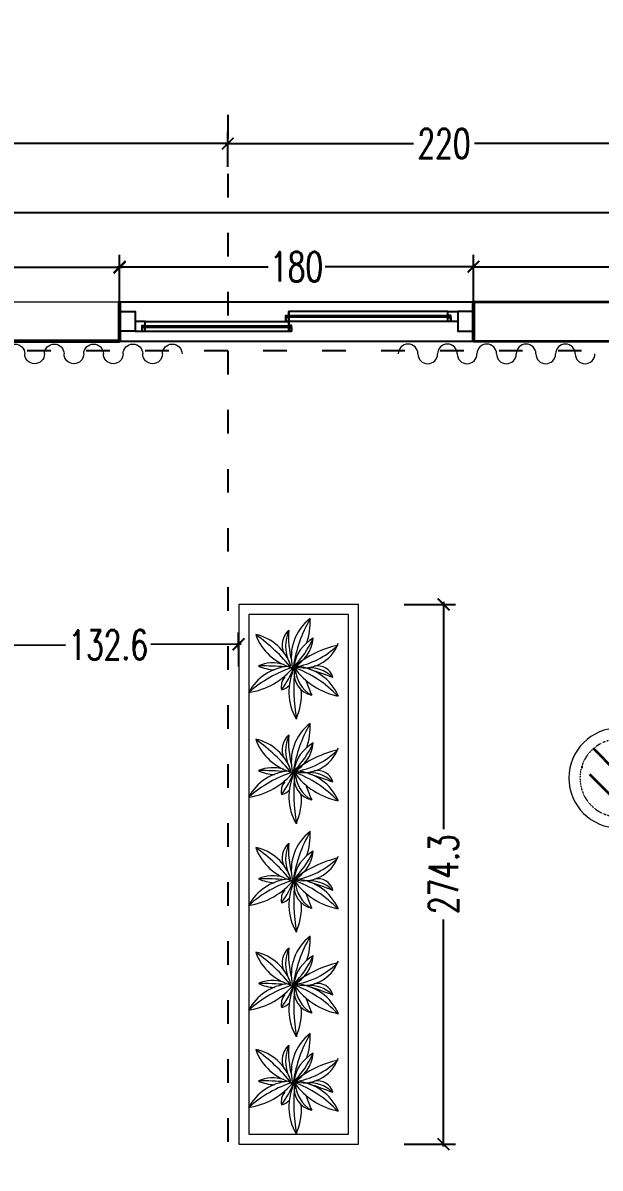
# Model space of a CAD drawing. Header units: centimetres. Extents: x -3207095 to 15275363, y -32656 to 4798027.
# Drawn here: x 690658 to 690951, y 4439318 to 4439900 of the extents above; entities that cross this region are included whole.
import ezdxf

# ---------------------------------------------------------------- set-up
doc = ezdxf.new("R2010")
doc.units = ezdxf.units.CM
for name, pattern in [('ACAD_ISO03W100', [30, 12, -18]), ('DUZ', [500, 500]), ('GESTRICHELT', [0.75, 0.5, -0.25])]:
    doc.linetypes.add(name, pattern=pattern)
doc.layers.get('0').update_dxf_attribs({"color": 1, "linetype": 'DUZ'})
for name, color, linetype in [('AGAC', 116, 'Continuous'), ('DIM', 1, 'DUZ'), ('PEN', 161, 'Continuous')]:
    doc.layers.add(name, color=color, linetype=linetype)
for name, color, linetype, lineweight in [('cam', 143, 'Continuous', 20), ('DUV', 220, 'Continuous', 50), ('DUVAR', 7, 'Continuous', 35), ('FE_PERDE', 205, 'Continuous', 15), ('Fix & Furniture', 144, 'Continuous', 13), ('Fix. Furniture', 144, 'Continuous', 9), ('gor25', 142, 'Continuous', 25), ('iç duvar', 7, 'Continuous', 50), ('Wall', 7, 'Continuous', 35)]:
    doc.layers.add(name, color=color, linetype=linetype, lineweight=lineweight)
doc.styles.add('DIM', font='ROMANSTW.SHX', dxfattribs={"width": 0.7})
doc.dimstyles.new('1_100', dxfattribs={"dimtxt": 15, "dimasz": 6, "dimexe": 6, "dimexo": 0, "dimgap": 2, "dimtad": 0, "dimdec": 1, "dimzin": 11, "dimdsep": 46, "dimtxsty": 'DIM', "dimblk": 'ARCHTICK', "dimcen": 3, "dimdle": 1.25, "dimclrt": 2, "dimadec": 0, "dimazin": 0, "dimtfac": 1.25, "dimtdec": 1, "dimtix": 1, "dimtofl": 0, "dimtmove": 1, "dimatfit": 3, "dimldrblk": 'ARCHTICK', "dimfxl": 20, "dimfxlon": 1, "dimtolj": 1, "dimtzin": 0, "dimarcsym": 0})

# ---------------------------------------------------------------- blocks, each defined once
blk = doc.blocks.new('GEN_BLOCK00601')
at = {"linetype": 'Continuous', "ltscale": 50}
for centre, start, end in [((50, 50), 0, 180), ((250, 50), 0, 180), ((450, 50), 0, 180), ((650, 50), 0, 180), ((850, 50), 0, 180), ((150, 50), 180, 0), ((350, 50), 180, 0), ((550, 50), 180, 0), ((750, 50), 180, 0), ((950, 50), 180, 0)]:
    blk.add_arc(centre, 50, start, end, dxfattribs=at)
for tag in ['Sfb', 'FLOOR']:
    blk.add_attdef(tag, (0, 0), '', height=1)
blk = doc.blocks.new('_ArchTick')
at = {"color": 0, "linetype": 'ByBlock', "const_width": 0.15}
blk.add_lwpolyline([(-0.5, -0.5), (0.5, 0.5)], dxfattribs=at)
blk = doc.blocks.new('*D4761')
at = {"layer": 'Defpoints', "color": 0, "linetype": 'Continuous', "lineweight": 5, "transparency": 16777216}
for p in [(690706.93, 4439776.12), (690516.93, 4439758.74), (690706.93, 4439758.74)]:
    blk.add_point(p, dxfattribs=at)
at = {"layer": 'DIM', "color": 0, "linetype": 'Continuous', "lineweight": -2, "transparency": 16777216}
for p, q in [((690516.93, 4439758.74), (690516.93, 4439782.12)), ((690706.93, 4439758.74), (690706.93, 4439782.12)), ((690515.68, 4439776.12), (690597.43, 4439776.12)), ((690708.18, 4439776.12), (690626.43, 4439776.12))]:
    blk.add_line(p, q, dxfattribs=at)
at = {"layer": 'DIM', "color": 0, "linetype": 'Continuous', "lineweight": -2, "transparency": 16777216, "xscale": 6, "yscale": 6, "zscale": 6, "rotation": 180}
blk.add_blockref('_ArchTick', (690516.93, 4439776.12), dxfattribs=at)
at = {"layer": 'DIM', "color": 0, "linetype": 'Continuous', "lineweight": -2, "transparency": 16777216, "xscale": 6, "yscale": 6, "zscale": 6}
blk.add_blockref('_ArchTick', (690706.93, 4439776.12), dxfattribs=at)
at = {"layer": 'DIM', "color": 2, "linetype": 'Continuous', "lineweight": 5, "transparency": 16777216, "insert": (690611.93, 4439776.12), "char_height": 15, "attachment_point": 5, "style": 'DIM'}
blk.add_mtext('\\A1;190', dxfattribs=at)
blk = doc.blocks.new('*D4762')
at = {"layer": 'Defpoints', "color": 0, "linetype": 'Continuous', "lineweight": 5, "transparency": 16777216}
for p in [(690886.93, 4439776.56), (690706.93, 4439758.74), (690886.93, 4439758.74)]:
    blk.add_point(p, dxfattribs=at)
at = {"layer": 'DIM', "color": 0, "linetype": 'Continuous', "lineweight": -2, "transparency": 16777216}
for p, q in [((690706.93, 4439758.74), (690706.93, 4439782.56)), ((690886.93, 4439758.74), (690886.93, 4439782.56)), ((690705.68, 4439776.56), (690782.43, 4439776.56)), ((690888.18, 4439776.56), (690811.43, 4439776.56))]:
    blk.add_line(p, q, dxfattribs=at)
at = {"layer": 'DIM', "color": 0, "linetype": 'Continuous', "lineweight": -2, "transparency": 16777216, "xscale": 6, "yscale": 6, "zscale": 6, "rotation": 180}
blk.add_blockref('_ArchTick', (690706.93, 4439776.56), dxfattribs=at)
at = {"layer": 'DIM', "color": 0, "linetype": 'Continuous', "lineweight": -2, "transparency": 16777216, "xscale": 6, "yscale": 6, "zscale": 6}
blk.add_blockref('_ArchTick', (690886.93, 4439776.56), dxfattribs=at)
at = {"layer": 'DIM', "color": 2, "linetype": 'Continuous', "lineweight": 5, "transparency": 16777216, "insert": (690796.93, 4439776.56), "char_height": 15, "attachment_point": 5, "style": 'DIM'}
blk.add_mtext('\\A1;180', dxfattribs=at)
blk = doc.blocks.new('*D4763')
at = {"layer": 'Defpoints', "color": 0, "linetype": 'Continuous', "lineweight": 5, "transparency": 16777216}
for p in [(691076.93, 4439776.56), (690886.93, 4439758.74), (691076.93, 4439758.74)]:
    blk.add_point(p, dxfattribs=at)
at = {"layer": 'DIM', "color": 0, "linetype": 'Continuous', "lineweight": -2, "transparency": 16777216}
for p, q in [((690886.93, 4439758.74), (690886.93, 4439782.56)), ((691076.93, 4439758.74), (691076.93, 4439782.56)), ((690885.68, 4439776.56), (690967.43, 4439776.56)), ((691078.18, 4439776.56), (690996.43, 4439776.56))]:
    blk.add_line(p, q, dxfattribs=at)
at = {"layer": 'DIM', "color": 0, "linetype": 'Continuous', "lineweight": -2, "transparency": 16777216, "xscale": 6, "yscale": 6, "zscale": 6, "rotation": 180}
blk.add_blockref('_ArchTick', (690886.93, 4439776.56), dxfattribs=at)
at = {"layer": 'DIM', "color": 0, "linetype": 'Continuous', "lineweight": -2, "transparency": 16777216, "xscale": 6, "yscale": 6, "zscale": 6}
blk.add_blockref('_ArchTick', (691076.93, 4439776.56), dxfattribs=at)
at = {"layer": 'DIM', "color": 2, "linetype": 'Continuous', "lineweight": 5, "transparency": 16777216, "insert": (690981.93, 4439776.56), "char_height": 15, "attachment_point": 5, "style": 'DIM'}
blk.add_mtext('\\A1;190', dxfattribs=at)
blk = doc.blocks.new('*D4780')
at = {"layer": 'Defpoints', "color": 0, "linetype": 'Continuous', "lineweight": 5, "transparency": 16777216}
for p in [(690761.93, 4439839.14), (690761.93, 4439827.32), (690241.93, 4439825.1)]:
    blk.add_point(p, dxfattribs=at)
at = {"layer": 'DIM', "color": 0, "linetype": 'Continuous', "lineweight": -2, "transparency": 16777216}
for p, q in [((690241.93, 4439825.1), (690241.93, 4439845.14)), ((690761.93, 4439827.32), (690761.93, 4439845.14)), ((690240.68, 4439839.14), (690486.43, 4439839.14)), ((690763.18, 4439839.14), (690517.43, 4439839.14))]:
    blk.add_line(p, q, dxfattribs=at)
at = {"layer": 'DIM', "color": 0, "linetype": 'Continuous', "lineweight": -2, "transparency": 16777216, "xscale": 6, "yscale": 6, "zscale": 6, "rotation": 180}
blk.add_blockref('_ArchTick', (690241.93, 4439839.14), dxfattribs=at)
at = {"layer": 'DIM', "color": 0, "linetype": 'Continuous', "lineweight": -2, "transparency": 16777216, "xscale": 6, "yscale": 6, "zscale": 6}
blk.add_blockref('_ArchTick', (690761.93, 4439839.14), dxfattribs=at)
at = {"layer": 'DIM', "color": 2, "linetype": 'Continuous', "lineweight": 5, "transparency": 16777216, "insert": (690501.93, 4439839.14), "char_height": 15, "attachment_point": 5, "style": 'DIM'}
blk.add_mtext('\\A1;520', dxfattribs=at)
blk = doc.blocks.new('*D4781')
at = {"layer": 'Defpoints', "color": 0, "linetype": 'Continuous', "lineweight": 5, "transparency": 16777216}
for p in [(690981.93, 4439900.46), (690981.93, 4439839.14), (690761.93, 4439827.32)]:
    blk.add_point(p, dxfattribs=at)
at = {"layer": 'DIM', "color": 0, "linetype": 'Continuous', "lineweight": -2, "transparency": 16777216}
for p, q in [((690981.93, 4439859.14), (690981.93, 4439833.14)), ((690761.93, 4439827.32), (690761.93, 4439845.14)), ((690760.68, 4439839.14), (690856.43, 4439839.14)), ((690983.18, 4439839.14), (690887.43, 4439839.14))]:
    blk.add_line(p, q, dxfattribs=at)
at = {"layer": 'DIM', "color": 0, "linetype": 'Continuous', "lineweight": -2, "transparency": 16777216, "xscale": 6, "yscale": 6, "zscale": 6, "rotation": 180}
blk.add_blockref('_ArchTick', (690761.93, 4439839.14), dxfattribs=at)
at = {"layer": 'DIM', "color": 0, "linetype": 'Continuous', "lineweight": -2, "transparency": 16777216, "xscale": 6, "yscale": 6, "zscale": 6}
blk.add_blockref('_ArchTick', (690981.93, 4439839.14), dxfattribs=at)
at = {"layer": 'DIM', "color": 2, "linetype": 'Continuous', "lineweight": 5, "transparency": 16777216, "insert": (690871.93, 4439839.14), "char_height": 15, "attachment_point": 5, "style": 'DIM'}
blk.add_mtext('\\A1;220', dxfattribs=at)
blk = doc.blocks.new('*D4791')
at = {"layer": 'Defpoints', "color": 0, "linetype": 'Continuous', "lineweight": 5, "transparency": 16777216}
for p in [(690216.93, 4439804.16), (690216.93, 4439782.56), (693966.93, 4439782.56)]:
    blk.add_point(p, dxfattribs=at)
at = {"layer": 'DIM', "color": 0, "linetype": 'Continuous', "lineweight": -2, "transparency": 16777216}
for p, q in [((690216.93, 4439784.16), (690216.93, 4439810.16)), ((693966.93, 4439784.16), (693966.93, 4439810.16)), ((690215.68, 4439804.16), (692071.43, 4439804.16)), ((693968.18, 4439804.16), (692112.43, 4439804.16))]:
    blk.add_line(p, q, dxfattribs=at)
at = {"layer": 'DIM', "color": 0, "linetype": 'Continuous', "lineweight": -2, "transparency": 16777216, "xscale": 6, "yscale": 6, "zscale": 6, "rotation": 180}
blk.add_blockref('_ArchTick', (690216.93, 4439804.16), dxfattribs=at)
at = {"layer": 'DIM', "color": 0, "linetype": 'Continuous', "lineweight": -2, "transparency": 16777216, "xscale": 6, "yscale": 6, "zscale": 6}
blk.add_blockref('_ArchTick', (693966.93, 4439804.16), dxfattribs=at)
at = {"layer": 'DIM', "color": 2, "linetype": 'Continuous', "lineweight": 5, "transparency": 16777216, "insert": (692091.93, 4439804.16), "char_height": 15, "attachment_point": 5, "style": 'DIM'}
blk.add_mtext('\\A1;3750', dxfattribs=at)
blk = doc.blocks.new('fhdfghfgh')
at = {"layer": 'Fix. Furniture', "ltscale": 0.02}
blk.add_circle((7534.74, -570.99), 9, dxfattribs=at)
at = {"layer": 'Fix. Furniture', "linetype": 'GESTRICHELT', "ltscale": 0.02}
blk.add_circle((7534.74, -570.99), 7, dxfattribs=at)
blk = doc.blocks.new('xchh')
at = {"layer": 'Wall', "ltscale": 0.02}
h = blk.add_hatch(dxfattribs=at)
h.set_pattern_fill('ANSI36', color=9, scale=33.333333, angle=180)
h.set_pattern_definition([(225, (67590.6048, 2844.793), (-2.2097087, -8.1022652), [10.4166667, -2.0833333, 0, -2.0833333])])
h.paths.add_polyline_path([(39562.87, 125.07, 1), (39547.31, 125.07, 1)])
at = {"layer": 'Wall', "xscale": 1.111111111111111, "yscale": 1.111111111111111, "zscale": 1.111111111111111, "rotation": 180}
blk.add_blockref('fhdfghfgh', (47927.02, -509.36), dxfattribs=at)
blk = doc.blocks.new('patio plant 2')
for centre, radius, start, end in [((231.7, 78.2), 324.4, 127.05261, 193.63974), ((780.4, -108.7), 866.5, 149.27742, 171.90411), ((-456.8, 321.8), 493.3, 342.14169, 1.77784), ((-19.4, 158.1), 135.4, 131.9837, 205.4724), ((137.7, 152.2), 268.8, 157.16004, 204.0107), ((499.3, 213.1), 610.8, 175.92625, 194.9396), ((-403.9, -88.1), 324.8, 18.26791, 77.75767), ((4.6, 351.9), 361.1, 199.85323, 255.87158), ((-1051.8, -785.7), 1241.5, 39.26185, 54.55364), ((-8.5, 252.8), 250.6, 252.56429, 340.56581), ((-195.8, 232.5), 255, 297.6391, 353.49272), ((182.8, -25.5), 261.1, 118.6711, 171.44478), ((-541, 474.4), 656.5, 315.35272, 335.24008), ((394, -572.5), 748.6, 102.82364, 128.45837), ((-157.2, 544.2), 543.2, 279.62893, 313.85168), ((-83.3, -325.6), 339.5, 95.35088, 151.9516), ((-456.8, 321.8), 493.3, 278.61102, 320.85), ((173.8, -791.8), 837.7, 107.61578, 131.42555), ((-219.4, -209.8), 245.4, 72.60291, 113.2685), ((-196, 270.1), 281.6, 244.70443, 267.56264), ((-308.4, -2196.5), 2212.1, 85.49801, 90.08997), ((-661.4, 220.7), 623.4, 323.97576, 339.48616), ((264, -160.6), 372.8, 154.19101, 209.75886), ((-325.1, -702.9), 750.9, 43.05841, 70.36823), ((-402.7, -183.6), 379.4, 28.06328, 29.23026), ((323, 288.5), 487.8, 216.01013, 258.75138), ((-83.3, -325.6), 339.5, 23.55692, 85.59274), ((32.2, -218.8), 221.1, 44.37449, 98.36113), ((87.5, -90.7), 106.7, 15.64675, 102.64432), ((-53.2, -127.8), 108.2, 141.04441, 190.88338), ((1167.1, -136.7), 1242.7, 173.88522, 189.76002), ((76, -37.2), 149.4, 169.01233, 258.57329), ((164.4, 12.9), 231.5, 184.81411, 238.09448), ((-433.8, -1577), 1636.5, 67.58498, 73.6645), ((-183, -46.1), 104.8, 283.02136, 317.16263), ((-402.7, -183.6), 379.4, 334.71961, 5.66737), ((729.4, 139.4), 755.6, 197.54991, 205.31468)]:
    blk.add_arc(centre, radius, start, end)
blk = doc.blocks.new('*D5965')
at = {"layer": 'Defpoints', "color": 0, "linetype": 'Continuous', "lineweight": 5, "transparency": 16777216}
for p in [(690634.82, 4439584.1), (690634.87, 4439572.74), (690767.5, 4439573.34)]:
    blk.add_point(p, dxfattribs=at)
at = {"layer": 'DIM', "color": 0, "linetype": 'Continuous', "lineweight": -2, "transparency": 16777216}
for p, q in [((690634.87, 4439572.74), (690634.79, 4439590.1)), ((690767.5, 4439573.34), (690767.42, 4439590.69)), ((690633.57, 4439584.09), (690679.38, 4439584.3)), ((690768.7, 4439584.7), (690722.88, 4439584.49))]:
    blk.add_line(p, q, dxfattribs=at)
at = {"layer": 'DIM', "color": 0, "linetype": 'Continuous', "lineweight": -2, "transparency": 16777216, "xscale": 6, "yscale": 6, "zscale": 6}
for p, rotation in [((690634.82, 4439584.1), 180.2570455578318), ((690767.45, 4439584.69), 0.2570455578317521)]:
    blk.add_blockref('_ArchTick', p, dxfattribs=dict(at, rotation=rotation))
at = {"layer": 'DIM', "color": 2, "linetype": 'Continuous', "lineweight": 5, "transparency": 16777216, "insert": (690701.13, 4439584.39), "char_height": 15, "attachment_point": 5, "rotation": 0.25705, "style": 'DIM'}
blk.add_mtext('\\A1;132.6', dxfattribs=at)
blk = doc.blocks.new('*D5966')
at = {"layer": 'Defpoints', "color": 0, "linetype": 'Continuous', "lineweight": 5, "transparency": 16777216}
for p in [(690828.46, 4439604.92), (690871.7, 4439604.92), (690828.46, 4439330.6)]:
    blk.add_point(p, dxfattribs=at)
at = {"layer": 'DIM', "color": 0, "linetype": 'Continuous', "lineweight": -2, "transparency": 16777216}
for p, q in [((690851.7, 4439604.92), (690877.7, 4439604.92)), ((690871.7, 4439606.17), (690871.7, 4439490.76)), ((690871.7, 4439329.35), (690871.7, 4439444.76)), ((690851.7, 4439330.6), (690877.7, 4439330.6))]:
    blk.add_line(p, q, dxfattribs=at)
at = {"layer": 'DIM', "color": 0, "linetype": 'Continuous', "lineweight": -2, "transparency": 16777216, "xscale": 6, "yscale": 6, "zscale": 6}
for p, rotation in [((690871.7, 4439604.92), 90), ((690871.7, 4439330.6), 270)]:
    blk.add_blockref('_ArchTick', p, dxfattribs=dict(at, rotation=rotation))
at = {"layer": 'DIM', "color": 2, "linetype": 'Continuous', "lineweight": 5, "transparency": 16777216, "insert": (690871.7, 4439467.76), "char_height": 15, "attachment_point": 5, "rotation": 90, "style": 'DIM'}
blk.add_mtext('\\A1;274.3', dxfattribs=at)

msp = doc.modelspace()

# ---------------------------------------------------------------- linework, layer by layer
at = {"color": 232, "linetype": 'ACAD_ISO03W100'}
for p, q in [((690761.93, 4439853.74), (690761.93, 4436723.74)), ((694061.93, 4439733.74), (690121.93, 4439733.74))]:
    msp.add_line(p, q, dxfattribs=at)
at = {"layer": 'AGAC'}
for p, q in [((690706.93, 4439758.74), (690886.93, 4439758.74)), ((690706.93, 4439738.74), (690886.93, 4439738.74))]:
    msp.add_line(p, q, dxfattribs=at)
at = {"layer": 'cam'}
for p, q in [((690875.43, 4439751.74), (690791.43, 4439751.74)), ((690875.43, 4439751.24), (690791.43, 4439751.24)), ((690875.43, 4439750.74), (690791.43, 4439750.74)), ((690718.43, 4439746.74), (690794.43, 4439746.74)), ((690718.43, 4439746.24), (690794.43, 4439746.24)), ((690718.43, 4439745.74), (690794.43, 4439745.74))]:
    msp.add_line(p, q, dxfattribs=at)
at = {"layer": 'DUV'}
for p, q in [((690706.93, 4439738.74), (690706.93, 4439758.74)), ((690706.93, 4439738.74), (690706.93, 4439758.74)), ((690706.93, 4439738.74), (690706.93, 4439758.74)), ((690886.93, 4439738.74), (690886.93, 4439758.74)), ((690886.93, 4439738.74), (690886.93, 4439758.74)), ((690886.93, 4439738.74), (690886.93, 4439758.74)), ((690706.93, 4439738.74), (690621.93, 4439738.74))]:
    msp.add_line(p, q, dxfattribs=at)
at = {"layer": 'DUVAR'}
for p, q in [((690706.93, 4439738.74), (690706.93, 4439758.74)), ((690886.93, 4439758.74), (690956.93, 4439758.74)), ((690886.93, 4439738.74), (690886.93, 4439758.74)), ((690516.93, 4439738.74), (690706.93, 4439738.74)), ((690886.93, 4439738.74), (690956.93, 4439738.74))]:
    msp.add_line(p, q, dxfattribs=at)
at = {"layer": 'Fix & Furniture', "linetype": 'Continuous', "lineweight": 5}
for points in [[(690767.5, 4439330.6), (690828.46, 4439330.6), (690828.46, 4439604.92), (690767.5, 4439604.92)], [(690772.58, 4439335.68), (690823.38, 4439335.68), (690823.38, 4439599.84), (690772.58, 4439599.84)]]:
    msp.add_lwpolyline(points, close=True, dxfattribs=at)
at = {"layer": 'gor25'}
for p, q in [((690873.93, 4439753.74), (690792.93, 4439753.74)), ((690719.93, 4439748.74), (690792.93, 4439748.74)), ((690873.93, 4439748.74), (690792.93, 4439748.74)), ((690719.93, 4439743.74), (690792.93, 4439743.74))]:
    msp.add_line(p, q, dxfattribs=at)
at = {"layer": 'iç duvar', "color": 7, "lineweight": 18}
msp.add_line((690516.93, 4439758.74), (690706.93, 4439758.74), dxfattribs=at)
at = {"layer": 'PEN'}
for points in [[(690714.93, 4439753.74), (690714.93, 4439753.74), (690714.93, 4439743.74), (690706.93, 4439743.74), (690706.93, 4439743.74), (690706.93, 4439753.74), (690706.93, 4439753.74), (690706.93, 4439753.74), (690714.93, 4439753.74)], [(690792.93, 4439753.74), (690792.93, 4439753.74), (690792.93, 4439748.74), (690791.43, 4439748.74), (690791.43, 4439750.74), (690791.43, 4439751.74), (690792.93, 4439751.74), (690792.93, 4439753.74), (690792.93, 4439753.74)], [(690791.43, 4439748.74), (690792.93, 4439748.74), (690792.93, 4439750.74), (690791.43, 4439750.74)], [(690878.93, 4439753.74), (690878.93, 4439753.74), (690878.93, 4439748.74), (690875.43, 4439748.74), (690875.43, 4439750.74), (690875.43, 4439751.74), (690873.93, 4439751.74), (690873.93, 4439753.74), (690878.93, 4439753.74)], [(690875.43, 4439748.74), (690873.93, 4439748.74), (690873.93, 4439750.74), (690875.43, 4439750.74)], [(690878.93, 4439753.74), (690878.93, 4439753.74), (690878.93, 4439743.74), (690886.93, 4439743.74), (690886.93, 4439743.74), (690886.93, 4439753.74), (690886.93, 4439753.74), (690886.93, 4439753.74), (690878.93, 4439753.74)], [(690714.93, 4439748.74), (690714.93, 4439748.74), (690714.93, 4439743.74), (690718.43, 4439743.74), (690718.43, 4439745.74), (690718.43, 4439746.74), (690719.93, 4439746.74), (690719.93, 4439748.74), (690714.93, 4439748.74)], [(690718.43, 4439743.74), (690719.93, 4439743.74), (690719.93, 4439745.74), (690718.43, 4439745.74)], [(690792.93, 4439748.74), (690792.93, 4439748.74), (690792.93, 4439743.74), (690794.43, 4439743.74), (690794.43, 4439745.74), (690794.43, 4439746.74), (690792.93, 4439746.74), (690792.93, 4439748.74), (690792.93, 4439748.74)], [(690794.43, 4439743.74), (690792.93, 4439743.74), (690792.93, 4439745.74), (690794.43, 4439745.74)]]:
    msp.add_lwpolyline(points, close=True, dxfattribs=at)

# ---------------------------------------------------------------- block references
at = {"layer": 'FE_PERDE', "extrusion": (0, 0, -1), "xscale": 0.100000202655411, "yscale": 0.100000202655411, "zscale": -0.100000202655411, "rotation": 180}
msp.add_blockref('GEN_BLOCK00601', (-690638.71, 4439737.24), dxfattribs=at)
at = {"layer": 'FE_PERDE', "xscale": 0.100000202655411, "yscale": 0.100000202655411, "zscale": 0.100000202655411, "rotation": 180}
msp.add_blockref('GEN_BLOCK00601', (690948.67, 4439737.24), dxfattribs=at)
at = {"layer": 'Fix & Furniture', "xscale": 0.07466730318084988, "yscale": 0.07466730318084988, "zscale": 0.07466730318084988}
for p in [(690801.17, 4439572.52), (690801.17, 4439519.3), (690801.17, 4439464.33), (690801.17, 4439411.11), (690801.17, 4439361.62)]:
    msp.add_blockref('patio plant 2', p, dxfattribs=at)
at = {"layer": 'Wall', "xscale": -2.540005080331274, "yscale": 2.540005080331274, "zscale": 2.540005080331274}
msp.add_blockref('xchh', (791430.96, 4439199), dxfattribs=at)

# ---------------------------------------------------------------- dimensions: what is measured, and where the dimension line sits
at = {"layer": 'DIM', "linetype": 'Continuous', "lineweight": 5}
for base, p1, p2, picture, middle in [((690981.93, 4439839.14), (690761.93, 4439827.32), (690981.93, 4439900.46), '*D4781', (690871.93, 4439839.14)), ((690761.93, 4439839.14), (690241.93, 4439825.1), (690761.93, 4439827.32), '*D4780', (690501.93, 4439839.14)), ((690216.93, 4439804.16), (693966.93, 4439782.56), (690216.93, 4439782.56), '*D4791', (692091.93, 4439804.16)), ((690706.93, 4439776.12), (690516.93, 4439758.74), (690706.93, 4439758.74), '*D4761', (690611.93, 4439776.12)), ((690886.93, 4439776.56), (690706.93, 4439758.74), (690886.93, 4439758.74), '*D4762', (690796.93, 4439776.56)), ((691076.93, 4439776.56), (690886.93, 4439758.74), (691076.93, 4439758.74), '*D4763', (690981.93, 4439776.56))]:
    dim = msp.add_linear_dim(base=base, p1=p1, p2=p2, dimstyle='1_100', dxfattribs=at)
    dim.commit()
    dim.dimension.update_dxf_attribs({"geometry": picture, "text_midpoint": middle})
for p1, p2, distance, picture, middle in [((690828.46, 4439330.6), (690828.46, 4439604.92), -43.24, '*D5966', (690871.7, 4439467.76)), ((690767.5, 4439573.34), (690634.87, 4439572.74), -11.35, '*D5965', (690701.13, 4439584.39))]:
    dim = msp.add_aligned_dim(p1=p1, p2=p2, distance=distance, dimstyle='1_100', dxfattribs=at)
    dim.commit()
    dim.dimension.update_dxf_attribs({"geometry": picture, "text_midpoint": middle})

doc.saveas('drawing.dxf')
